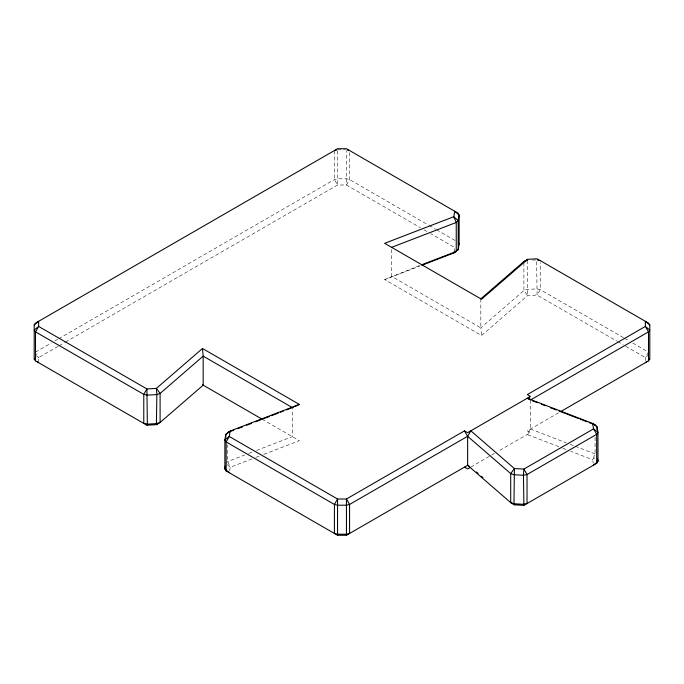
<?xml version="1.0" encoding="UTF-8"?>
<svg xmlns="http://www.w3.org/2000/svg" width="684" height="684" viewBox="0 0 684 684"><rect width="100%" height="100%" fill="white"/><g stroke="black" fill="none" stroke-linecap="round" stroke-linejoin="round"><path stroke-width="0.51" stroke-dasharray="3.42 2.56" d="M229.602 470.943L230.226 467.283L227.763 461.529L227.763 444.951M453.928 252.063L454.715 247.505L430.655 233.612M595.063 437.332L595.063 453.911L592.601 459.674L593.225 463.324M648.5 352.132L645.354 357.57L645.354 362.7M530.451 400.029L530.451 429.039L527.244 434.52L561.906 447.858M225.806 463.41L227.763 461.529L244.658 455.022M594.806 457.733L592.601 459.674L570.815 451.286M419.463 265.649L384.656 279.585L481.519 335.511L527.595 295.599L537.085 295.06L616.669 341.008M649.056 354.543L645.354 357.57L624.073 345.283M35.5 352.132L51.232 343.043M54.934 340.906L57.712 339.307M58.636 338.768L334.416 179.55L337.554 178.798L346.446 178.798L349.584 179.55L428.244 224.968M58.08 346.352L38.646 357.57L38.646 362.7M59.004 345.813L64.552 342.607M65.476 342.077L337.554 184.988L346.446 184.988L420.472 227.729M558.666 412.751L527.304 430.852L530.451 432.664L497.653 451.602M470.831 467.086L496.729 452.133M384.656 279.585L420.198 265.905M248.634 453.492L252.61 451.962M256.586 450.431L292.376 436.657L292.376 407.638M251.951 458.921L230.226 467.283L227.276 464.701M255.901 457.408L259.852 455.886M263.802 454.364L299.344 440.684L262.947 419.668M532.434 260.108L536.649 259.869L537.085 295.06L540.223 289.623L540.223 262.682M337.554 149.787L345.454 149.787M530.451 429.039L566.232 442.813M570.208 444.344L574.184 445.874M575.184 446.259L595.063 453.911M562.889 448.234L566.856 449.764M429.167 225.498L435.648 229.243M436.572 229.773L455.082 240.46M623.517 337.708L540.223 289.623L536.649 288.879L527.159 289.426L523.901 290.555L480.826 327.858L481.519 335.511M624.441 338.238L629.066 340.906M632.768 343.043L647.577 351.593M424.174 229.867L426.953 231.474M617.592 341.538L623.15 344.745M36.423 355.757L38.646 357.57L36.551 353.944M527.159 260.407L527.595 295.599L523.901 290.555L523.901 262.579M480.826 298.84L480.826 327.858L391.624 276.362L391.624 247.343M349.584 152.609L349.584 179.55L346.446 184.988L346.446 150.822M337.554 150.822L337.554 184.988L334.416 179.55L334.416 150.54"/><path stroke-width="1.03" d="M225.335 466.146L224.865 468.891L226.148 470.951L337.554 535.273L346.446 535.273L467.634 465.308L469.233 466.197M297.506 405.261L299.344 404.415L202.481 348.489L203.174 356.142L203.174 385.16L160.099 422.464L156.405 424.661L146.915 425.209L35.5 360.887L34.2 359.074L34.2 324.926L35.5 323.113L337.554 148.727L346.446 148.727L457.852 213.049L459.135 215.109L459.135 244.128L458.194 249.609L453.774 252.977L422.173 265.144M146.915 425.209L147.351 424.131L146.915 388.939L38.646 326.43L38.646 321.3L34.2 324.926M299.344 404.415L230.226 431.023L225.806 434.391L224.865 439.872L226.148 441.941L334.416 504.45L337.554 505.202L346.446 505.202L349.584 504.45L467.634 436.289L470.831 430.817L514.402 468.549L523.893 469.087L593.541 428.885L597.961 432.254L597.961 461.272L596.679 463.333L523.893 505.356L514.402 504.818L510.709 502.612L467.634 465.308L467.634 436.289L464.496 430.852L346.446 499.012L337.554 499.012L229.285 436.495L224.865 439.872L224.865 468.891L229.285 472.764M560.88 411.469L648.5 360.887L649.8 359.074L649.8 324.926L648.5 323.113L537.085 258.791L527.595 259.339L523.901 261.536L480.826 298.84M593.541 465.146L597.961 461.272L597.491 458.528M202.481 348.489L156.405 388.401L146.915 388.939L143.777 394.377L143.777 423.396L147.351 424.131L156.841 423.593L160.099 422.464L160.099 393.445L156.405 388.401L156.841 394.574L156.405 424.661L157.995 423.293M645.354 362.7L646.842 361.485M648.321 360.28L649.8 359.074M453.774 252.977L458.194 249.609L458.194 220.59L459.135 215.109L454.715 211.236L453.774 216.717L456.237 222.471L456.237 251.49L421.447 264.879M470.036 467.548L467.634 468.933L464.496 467.121M293.051 407.331L293.778 406.989M294.556 406.629L295.813 406.048M296.001 405.963L297.215 405.398M391.624 247.343L456.237 222.471L458.194 220.59L453.774 216.717L384.656 243.316L481.519 299.241L527.595 259.339L527.159 260.407L523.901 261.536M227.763 432.51L233.723 430.219M237.699 428.688L242.675 426.773M246.65 425.243L251.618 423.328M255.594 421.797L260.561 419.882M262.553 419.121L269.513 416.445M271.497 415.675L278.456 412.999M280.449 412.23L283.424 411.084M286.408 409.938L292.419 407.621L203.174 356.142L160.099 393.445L156.841 394.574L147.351 395.121L143.777 394.377L35.5 331.868L34.2 330.056L38.646 326.43L35.5 331.868L35.5 360.887M334.416 150.54L336.776 149.976M537.547 260.048L540.223 260.604M347.224 149.976L349.584 150.54M532.434 400.79L537.41 402.705M541.386 404.235L545.362 405.766M550.329 407.681L556.297 409.972M559.273 411.118L578.168 418.394M580.152 419.155L587.111 421.831M589.095 422.601L595.063 424.892L597.021 426.773L597.961 432.254L596.679 434.323L527.031 474.534L523.457 475.269L513.966 474.73L510.709 473.602L467.634 436.289M529.647 399.584L527.244 398.25L592.601 423.405L595.063 424.892M464.496 430.852L467.634 432.664L530.451 396.404L527.304 394.582L645.354 326.43L645.354 321.3L649.8 324.926M202.481 384.759L262.032 419.138M34.2 359.074L35.679 360.28M37.158 361.485L38.646 362.7M476.483 471.977L478.099 473.371M481.322 476.167L482.938 477.569M512.795 503.415L514.402 504.818L513.966 503.74L514.402 468.549L510.709 473.602L510.709 502.612L513.966 503.74L523.457 504.288L527.031 503.544L527.031 474.534L523.893 469.087L523.457 475.269L523.893 505.356M458.28 242.752L459.135 244.128M528.877 397.31L530.451 400.029L648.5 331.868L649.8 330.056L645.354 326.43L648.5 331.868L648.5 360.887M597.021 429.885L597.021 426.773L592.601 423.405L593.541 428.885L596.679 434.323L596.679 463.333M346.446 535.273L346.446 499.012L349.584 504.45L349.584 533.46L346.446 534.213L337.554 534.213L334.416 533.46L334.416 504.45L337.554 499.012L337.554 535.273M226.148 470.951L226.148 441.941L229.285 436.495L230.226 431.023L225.806 434.391L225.806 437.503"/></g></svg>
